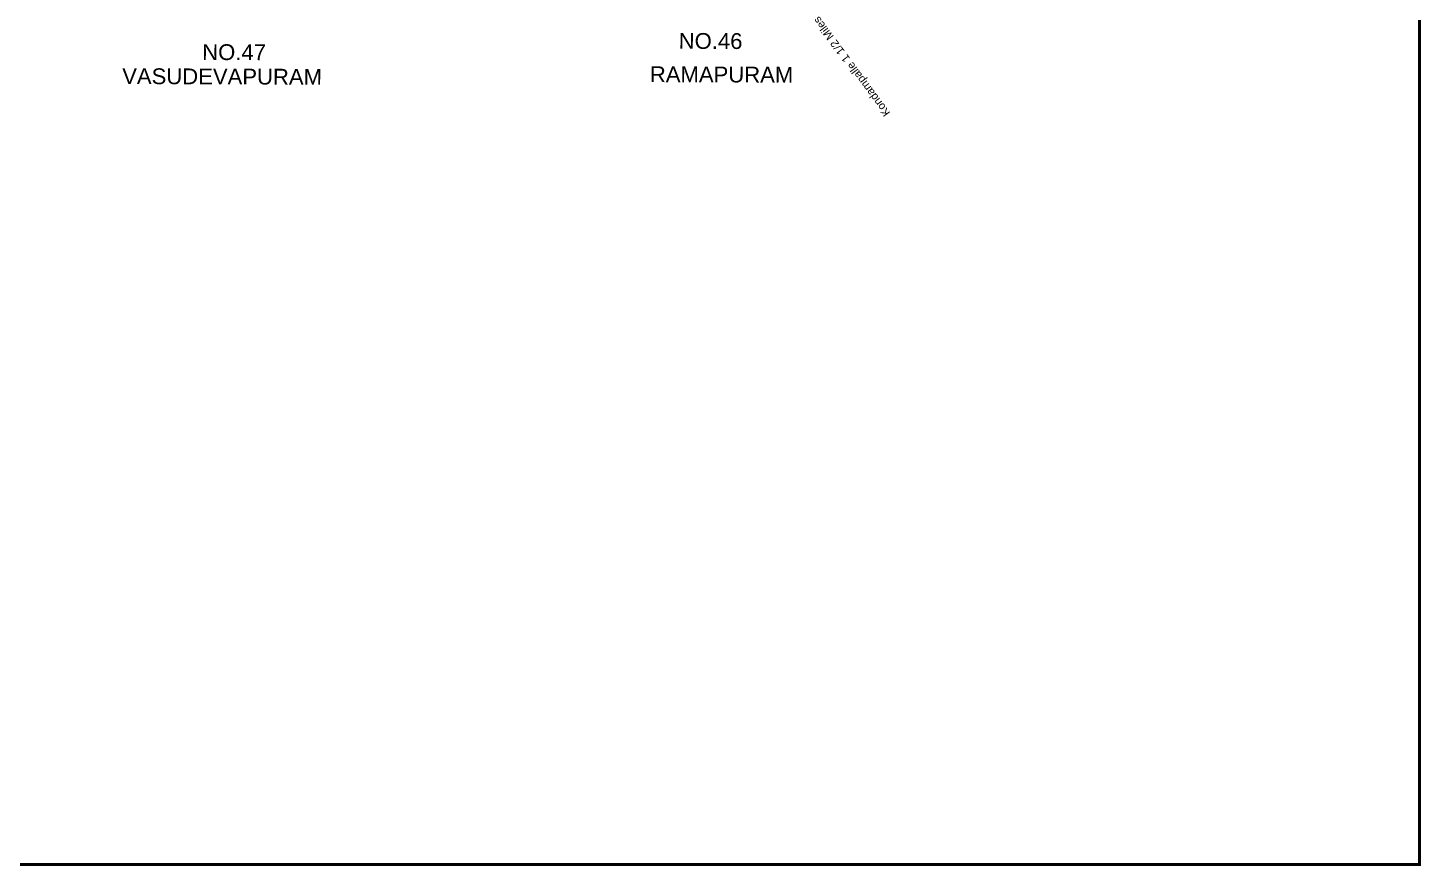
# Model space of a CAD drawing. Header units: feet. Extents: x 779776 to 786536, y 1561470 to 1570118.
# Drawn here: x 782772 to 786306, y 1561470 to 1563596 of the extents above; entities that cross this region are included whole.
import ezdxf

# ---------------------------------------------------------------- set-up
doc = ezdxf.new("R2010")
doc.units = ezdxf.units.FT
doc.header["$MEASUREMENT"] = 0
doc.layers.add('PLOT NO', color=7, linetype='Continuous')
doc.layers.add('TEXT', color=7, linetype='Continuous')
doc.styles.get("Standard").update_dxf_attribs({"font": 'arial.ttf'})

msp = doc.modelspace()

# ---------------------------------------------------------------- linework, layer by layer
at = {"layer": 'PLOT NO', "color": 5, "const_width": 8}
msp.add_lwpolyline([(779780.4, 1570114.1), (786302.2, 1570114.1), (786302.2, 1561474.4), (779780.4, 1561474.4)], close=True, dxfattribs=at)

# ---------------------------------------------------------------- texts
at = {"layer": 'TEXT'}
msp.add_text('Kondampalle 1 1/2 Miles ', height=20.025, rotation=126.419, dxfattribs=at).set_placement((784960.5, 1563380.9))
at = {"layer": 'TEXT', "color": 1}
for s, p in [('NO.46', (784423, 1563543.5)), ('NO.47', (783214.4, 1563515.1)), ('VASUDEVAPURAM', (783011.5, 1563454.1)), ('RAMAPURAM', (784349.9, 1563458.9))]:
    msp.add_text(s, height=40.05, rotation=359.7832, dxfattribs=at).set_placement(p)

doc.saveas('drawing.dxf')
